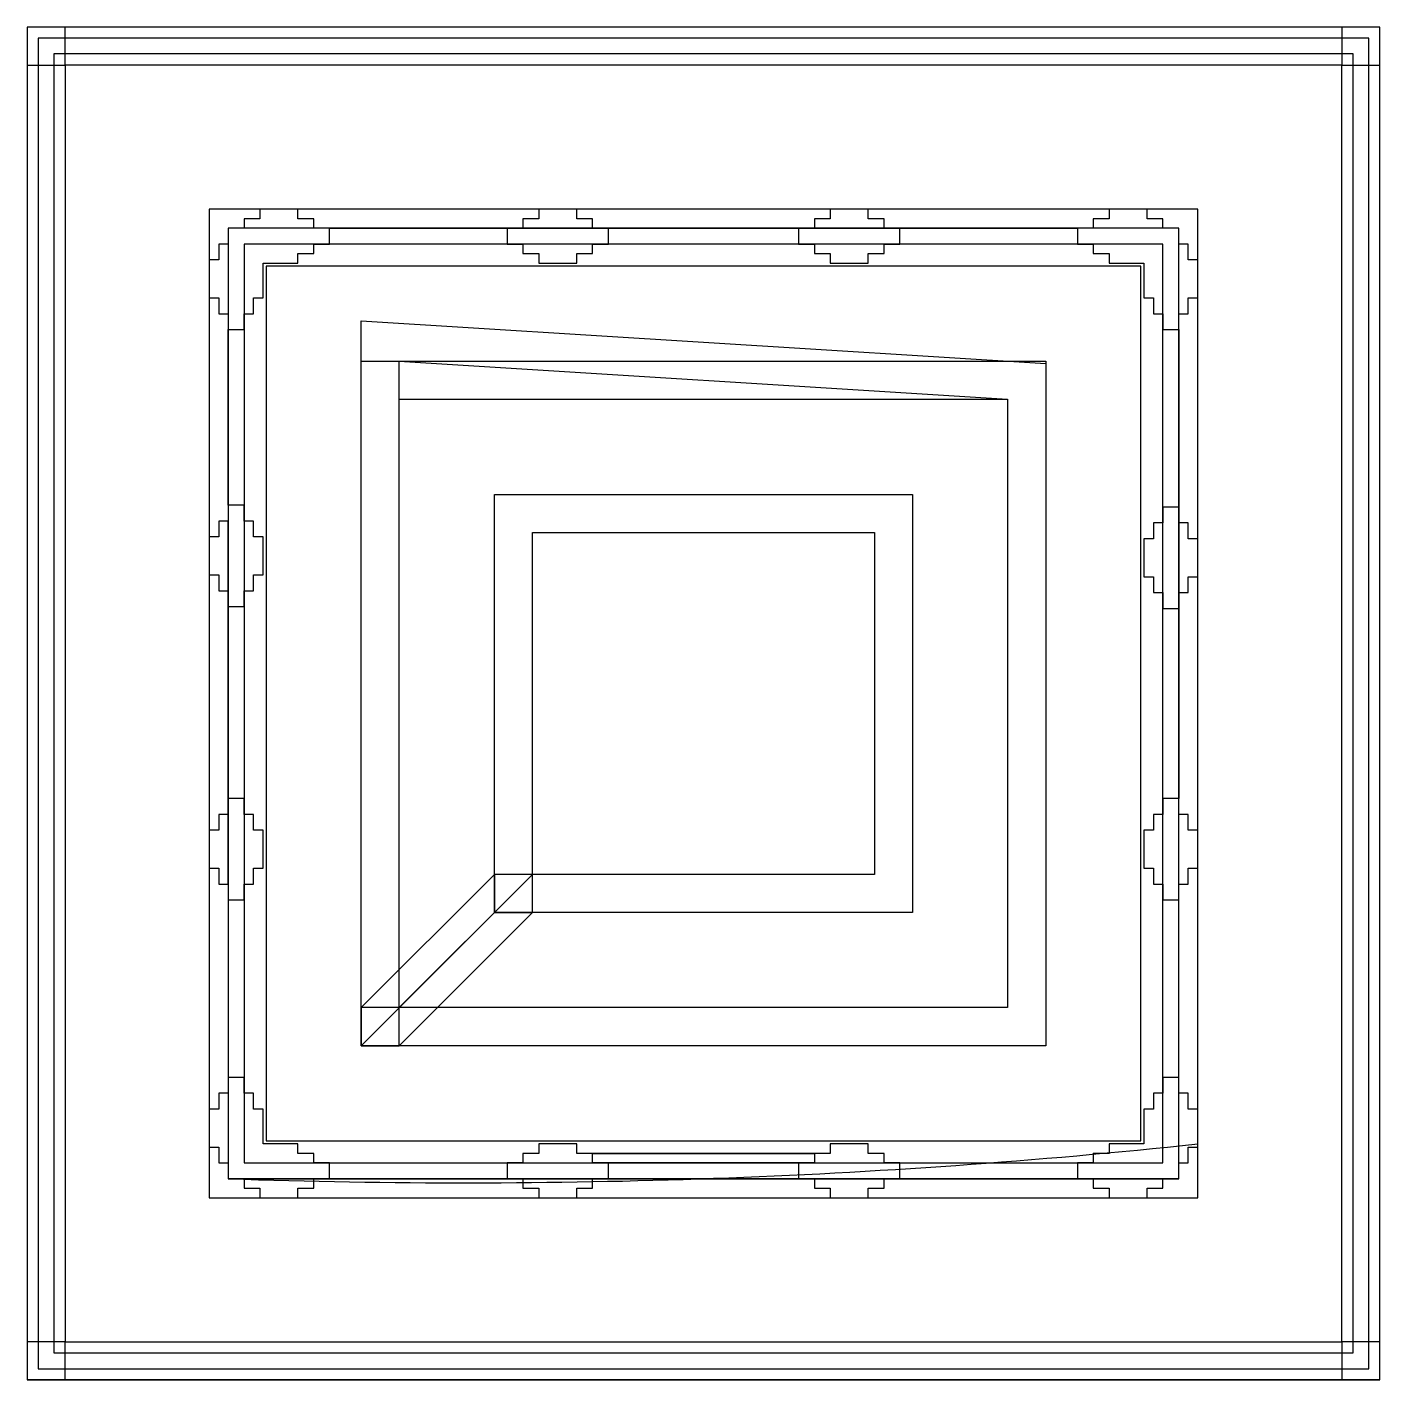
# Model space of a CAD drawing. Header units: inches. Extents: x 3121 to 9293, y 309 to 2143.
# Drawn here: x 3120.7 to 3547.7, y 309.1 to 736.1 of the extents above; entities outside this region: 1.
import ezdxf

# ---------------------------------------------------------------- set-up
doc = ezdxf.new("R2010")
doc.units = ezdxf.units.IN
doc.header["$MEASUREMENT"] = 0
for name, color, linetype in [('1ST', 40, 'Continuous'), ('Floor', 131, 'Continuous'), ('In', 7, 'Continuous'), ('inpl', 20, 'Continuous'), ('Plier', 40, 'Continuous'), ('Under Flore', 211, 'Continuous')]:
    doc.layers.add(name, color=color, linetype=linetype)

msp = doc.modelspace()

# ---------------------------------------------------------------- linework, layer by layer
at = {"layer": '1ST'}
msp.add_arc((3258.97, 2554.85, 150), 2183.55, 268.0382, 276.07933, dxfattribs=at)
at = {"layer": 'Floor', "elevation": 48}
for points in [[(3120.72, 309.08), (3547.72, 309.08), (3547.72, 736.08), (3547.72, 736.08), (3120.72, 736.08), (3120.72, 309.08)], [(3184.22, 372.58), (3216.22, 372.58), (3272.22, 372.58), (3304.22, 372.58), (3364.22, 372.58), (3396.22, 372.58), (3452.22, 372.58), (3484.22, 372.58), (3484.22, 404.58), (3484.22, 460.58), (3484.22, 492.58), (3484.22, 552.58), (3484.22, 584.58), (3484.22, 640.58), (3484.22, 672.58), (3452.22, 672.58), (3424.22, 672.58), (3396.22, 672.58), (3364.22, 672.58), (3334.22, 672.58), (3304.22, 672.58), (3272.22, 672.58), (3244.22, 672.58), (3216.22, 672.58), (3184.22, 672.58), (3184.22, 640.58), (3184.22, 612.58), (3184.22, 584.58), (3184.22, 552.58), (3184.22, 522.58), (3184.22, 492.58), (3184.22, 460.58), (3184.22, 432.58), (3184.22, 404.58), (3184.22, 372.58)]]:
    msp.add_lwpolyline(points, dxfattribs=at)
for points in [[(3132.72, 321.08), (3535.72, 321.08), (3535.72, 724.08), (3132.72, 724.08)], [(3178.22, 366.58), (3490.22, 366.58), (3490.22, 678.58), (3178.22, 678.58)], [(3184.22, 372.58), (3484.22, 372.58), (3484.22, 672.58), (3184.22, 672.58)], [(3189.22, 377.58), (3479.22, 377.58), (3479.22, 667.58), (3189.22, 667.58)]]:
    msp.add_lwpolyline(points, close=True, dxfattribs=at)
at = {"layer": 'Floor', "extrusion": (-1, 0, 0)}
for centre, radius in [((-612.87, 150, -3184.22), 27.71), ((-522.87, 150, -3184.22), 57.29), ((-522.87, 150, -3184.22), 35.29)]:
    msp.add_circle(centre, radius, dxfattribs=at)
at = {"layer": 'In'}
for p, q in [((3484.22, 672.58, 348), (3184.22, 672.58, 348)), ((3184.22, 672.58, 348), (3184.22, 372.58, 348)), ((3484.22, 372.58, 348), (3484.22, 672.58, 348)), ((3196.22, 660.58, 348), (3196.22, 384.58, 348)), ((3472.22, 660.58, 348), (3196.22, 660.58, 348)), ((3472.22, 384.58, 348), (3472.22, 660.58, 348)), ((3226.22, 414.58, 468), (3226.22, 630.58, 468)), ((3226.22, 630.58, 468), (3442.22, 630.58, 468)), ((3442.22, 630.58, 468), (3442.22, 414.58, 468)), ((3238.22, 618.58, 468), (3430.22, 618.58, 468)), ((3238.22, 426.58, 468), (3238.22, 618.58, 468)), ((3430.22, 618.58, 468), (3430.22, 426.58, 468)), ((3268.22, 588.58, 468), (3268.22, 588.58, 588)), ((3268.22, 588.58, 588), (3400.22, 588.58, 588)), ((3268.22, 456.58, 588), (3268.22, 588.58, 588)), ((3400.22, 588.58, 588), (3400.22, 456.58, 588)), ((3280.22, 468.58, 588), (3280.22, 576.58, 588)), ((3280.22, 576.58, 588), (3388.22, 576.58, 588)), ((3388.22, 576.58, 588), (3388.22, 468.58, 588)), ((3388.22, 468.58, 588), (3280.22, 468.58, 588)), ((3400.22, 456.58, 588), (3268.22, 456.58, 588)), ((3430.22, 426.58, 468), (3238.22, 426.58, 468)), ((3442.22, 414.58, 468), (3226.22, 414.58, 468)), ((3442.22, 414.58, 348), (3442.22, 414.58, 468)), ((3196.22, 384.58, 348), (3472.22, 384.58, 348)), ((3184.22, 372.58, 348), (3484.22, 372.58, 348)), ((3484.22, 372.58, 48), (3484.22, 372.58, 48)), ((3484.22, 372.58, 48), (3484.22, 372.58, 348))]:
    msp.add_line(p, q, dxfattribs=at)
at = {"layer": 'In', "elevation": 48}
for points in [[(3216.22, 667.58), (3216.22, 672.58), (3452.22, 672.58), (3452.22, 667.58), (3216.22, 667.58)], [(3479.22, 640.58), (3484.22, 640.58), (3484.22, 492.58), (3479.22, 492.58), (3479.22, 640.58), (3484.22, 640.58)], [(3484.22, 372.58), (3484.22, 372.58)]]:
    msp.add_lwpolyline(points, dxfattribs=at)
at = {"layer": 'In', "extrusion": (0, -1, 0), "elevation": -372.58}
for points in [[(3484.22, 150), (3484.22, 150), (3484.22, 198), (3184.22, 198)], [(3484.22, 48), (3484.22, 348), (3334.22, 348), (3334.22, 198), (3484.22, 198)], [(3484.22, 48), (3484.22, 348)]]:
    msp.add_lwpolyline(points, dxfattribs=at)
at = {"layer": 'inpl'}
for p, q in [((3268.22, 468.58, 468), (3226.22, 426.58, 348)), ((3238.22, 426.58, 348), (3280.22, 468.58, 468)), ((3280.22, 468.58, 468), (3268.22, 468.58, 468)), ((3226.22, 414.58, 348), (3268.22, 456.58, 468)), ((3280.22, 456.58, 468), (3238.22, 414.58, 348)), ((3268.22, 456.58, 468), (3280.22, 456.58, 468)), ((3226.22, 426.58, 348), (3226.22, 414.58, 348))]:
    msp.add_line(p, q, dxfattribs=at)
for points, elevation in [([(3226.22, 643.35), (3442.22, 629.85), (3442.22, 414.58), (3226.22, 414.58)], 348), ([(3268.22, 456.58), (3268.22, 588.58), (3400.22, 588.58), (3400.22, 456.58)], 468)]:
    msp.add_lwpolyline(points, close=True, dxfattribs=dict(at, elevation=elevation))
for points, elevation in [([(3238.22, 630.58), (3430.22, 618.58), (3430.22, 426.58), (3238.22, 426.58), (3238.22, 630.58)], 348), ([(3280.22, 468.58), (3280.22, 576.58), (3388.22, 576.58), (3388.22, 468.58), (3280.22, 468.58)], 468), ([(3268.22, 456.58), (3280.22, 456.58), (3280.22, 468.58), (3268.22, 468.58), (3268.22, 456.97)], 468), ([(3226.22, 414.58), (3238.22, 414.58), (3238.22, 426.58), (3226.22, 426.58), (3226.22, 414.58)], 348)]:
    msp.add_lwpolyline(points, dxfattribs=dict(at, elevation=elevation))
at = {"layer": 'Plier', "elevation": 48}
for points in [[(3184.22, 672.58), (3184.22, 667.58), (3181.22, 667.58), (3181.22, 662.58), (3178.22, 662.58), (3178.22, 650.58), (3181.22, 650.58), (3181.22, 645.58), (3184.22, 645.58), (3184.22, 640.58), (3189.22, 640.58), (3189.22, 645.58), (3192.22, 645.58), (3192.22, 650.58), (3195.22, 650.58), (3195.22, 661.58), (3206.22, 661.58), (3206.22, 664.58), (3211.22, 664.58), (3211.22, 667.58), (3216.22, 667.58), (3216.22, 672.58), (3211.22, 672.58), (3211.22, 675.58), (3206.22, 675.58), (3206.22, 678.58), (3194.22, 678.58), (3194.22, 675.58), (3189.22, 675.58), (3189.22, 672.58), (3184.22, 672.58)], [(3304.22, 672.58), (3299.22, 672.58), (3299.22, 675.58), (3294.22, 675.58), (3294.22, 678.58), (3282.22, 678.58), (3282.22, 675.58), (3277.22, 675.58), (3277.22, 672.58), (3272.22, 672.58), (3272.22, 667.58), (3277.22, 667.58), (3277.22, 664.58), (3282.22, 664.58), (3282.22, 661.58), (3294.22, 661.58), (3294.22, 664.58), (3299.22, 664.58), (3299.22, 667.58), (3304.22, 667.58), (3304.22, 672.58)], [(3396.22, 672.58), (3391.22, 672.58), (3391.22, 675.58), (3386.22, 675.58), (3386.22, 678.58), (3374.22, 678.58), (3374.22, 675.58), (3369.22, 675.58), (3369.22, 672.58), (3364.22, 672.58), (3364.22, 667.58), (3369.22, 667.58), (3369.22, 664.58), (3374.22, 664.58), (3374.22, 661.58), (3386.22, 661.58), (3386.22, 664.58), (3391.22, 664.58), (3391.22, 667.58), (3396.22, 667.58), (3396.22, 672.58)], [(3484.22, 672.58), (3479.22, 672.58), (3479.22, 675.58), (3474.22, 675.58), (3474.22, 678.58), (3462.22, 678.58), (3462.22, 675.58), (3457.22, 675.58), (3457.22, 672.58), (3452.22, 672.58), (3452.22, 667.58), (3457.22, 667.58), (3457.22, 664.58), (3462.22, 664.58), (3462.22, 661.58), (3473.22, 661.58), (3473.22, 650.58), (3476.22, 650.58), (3476.22, 645.58), (3479.22, 645.58), (3479.22, 640.58), (3484.22, 640.58), (3484.22, 645.58), (3487.22, 645.58), (3487.22, 650.58), (3490.22, 650.58), (3490.22, 662.58), (3487.22, 662.58), (3487.22, 667.58), (3484.22, 667.58), (3484.22, 672.58)], [(3184.22, 585.16), (3184.22, 580.16), (3181.22, 580.16), (3181.22, 575.16), (3178.22, 575.16), (3178.22, 563.16), (3181.22, 563.16), (3181.22, 558.16), (3184.22, 558.16), (3184.22, 553.16), (3189.22, 553.16), (3189.22, 558.16), (3192.22, 558.16), (3192.22, 563.16), (3195.22, 563.16), (3195.22, 575.16), (3192.22, 575.16), (3192.22, 580.16), (3189.22, 580.16), (3189.22, 585.16), (3184.22, 585.16)], [(3484.22, 552.58), (3484.22, 557.58), (3487.22, 557.58), (3487.22, 562.58), (3490.22, 562.58), (3490.22, 574.58), (3487.22, 574.58), (3487.22, 579.58), (3484.22, 579.58), (3484.22, 584.58), (3479.22, 584.58), (3479.22, 579.58), (3476.22, 579.58), (3476.22, 574.58), (3473.22, 574.58), (3473.22, 562.58), (3476.22, 562.58), (3476.22, 557.58), (3479.22, 557.58), (3479.22, 552.58), (3484.22, 552.58)], [(3184.22, 492.58), (3184.22, 487.58), (3181.22, 487.58), (3181.22, 482.58), (3178.22, 482.58), (3178.22, 470.58), (3181.22, 470.58), (3181.22, 465.58), (3184.22, 465.58), (3184.22, 460.58), (3189.22, 460.58), (3189.22, 465.58), (3192.22, 465.58), (3192.22, 470.58), (3195.22, 470.58), (3195.22, 482.58), (3192.22, 482.58), (3192.22, 487.58), (3189.22, 487.58), (3189.22, 492.58), (3184.22, 492.58)], [(3484.22, 460.58), (3484.22, 465.58), (3487.22, 465.58), (3487.22, 470.58), (3490.22, 470.58), (3490.22, 482.58), (3487.22, 482.58), (3487.22, 487.58), (3484.22, 487.58), (3484.22, 492.58), (3479.22, 492.58), (3479.22, 487.58), (3476.22, 487.58), (3476.22, 482.58), (3473.22, 482.58), (3473.22, 470.58), (3476.22, 470.58), (3476.22, 465.58), (3479.22, 465.58), (3479.22, 460.58), (3484.22, 460.58)], [(3184.22, 372.58), (3189.22, 372.58), (3189.22, 369.58), (3194.22, 369.58), (3194.22, 366.58), (3206.22, 366.58), (3206.22, 369.58), (3211.22, 369.58), (3211.22, 372.58), (3216.22, 372.58), (3216.22, 377.58), (3211.22, 377.58), (3211.22, 380.58), (3206.22, 380.58), (3206.22, 383.58), (3195.22, 383.58), (3195.22, 394.58), (3192.22, 394.58), (3192.22, 399.58), (3189.22, 399.58), (3189.22, 404.58), (3184.22, 404.58), (3184.22, 399.58), (3181.22, 399.58), (3181.22, 394.58), (3178.22, 394.58), (3178.22, 382.58), (3181.22, 382.58), (3181.22, 377.58), (3184.22, 377.58), (3184.22, 372.58)], [(3484.22, 372.58), (3484.22, 377.58), (3487.22, 377.58), (3487.22, 382.58), (3490.22, 382.58), (3490.22, 394.58), (3487.22, 394.58), (3487.22, 399.58), (3484.22, 399.58), (3484.22, 404.58), (3479.22, 404.58), (3479.22, 399.58), (3476.22, 399.58), (3476.22, 394.58), (3473.22, 394.58), (3473.22, 383.58), (3462.22, 383.58), (3462.22, 380.58), (3457.22, 380.58), (3457.22, 377.58), (3452.22, 377.58), (3452.22, 372.58), (3457.22, 372.58), (3457.22, 369.58), (3462.22, 369.58), (3462.22, 366.58), (3474.22, 366.58), (3474.22, 369.58), (3479.22, 369.58), (3479.22, 372.58), (3484.22, 372.58)], [(3272.22, 372.58), (3277.22, 372.58), (3277.22, 369.58), (3282.22, 369.58), (3282.22, 366.58), (3294.22, 366.58), (3294.22, 369.58), (3299.22, 369.58), (3299.22, 372.58), (3304.22, 372.58), (3304.22, 377.58), (3299.22, 377.58), (3299.22, 380.58), (3294.22, 380.58), (3294.22, 383.58), (3282.22, 383.58), (3282.22, 380.58), (3277.22, 380.58), (3277.22, 377.58), (3272.22, 377.58), (3272.22, 372.58)], [(3364.22, 372.58), (3369.22, 372.58), (3369.22, 369.58), (3374.22, 369.58), (3374.22, 366.58), (3386.22, 366.58), (3386.22, 369.58), (3391.22, 369.58), (3391.22, 372.58), (3396.22, 372.58), (3396.22, 377.58), (3391.22, 377.58), (3391.22, 380.58), (3386.22, 380.58), (3386.22, 383.58), (3374.22, 383.58), (3374.22, 380.58), (3369.22, 380.58), (3369.22, 377.58), (3364.22, 377.58), (3364.22, 372.58)]]:
    msp.add_lwpolyline(points, dxfattribs=at)
at = {"layer": 'Plier', "extrusion": (0, -1, 0), "elevation": -309.08}
msp.add_lwpolyline([(3547.72, 48), (3120.72, 48), (3120.72, 47), (3547.72, 47)], close=True, dxfattribs=at)
at = {"layer": 'Plier', "extrusion": (0, 1, 0)}
for centre, radius in [((-3334.22, 150, 380.58), 35), ((-3334.22, 150, 377.58), 30)]:
    msp.add_circle(centre, radius, dxfattribs=at)
at = {"layer": 'Under Flore'}
for points in [[(9284.58, 2134.92), (9293.08, 2134.92), (9293.08, 2143.42), (9281.08, 2143.42), (9281.08, 2131.42), (9293.08, 2131.42), (9293.08, 2134.92)], [(3124.22, 732.58), (3124.22, 724.08), (3132.72, 724.08), (3132.72, 736.08), (3120.72, 736.08), (3120.72, 724.08), (3124.22, 724.08)], [(3544.22, 732.58), (3535.72, 732.58), (3535.72, 724.08), (3547.72, 724.08), (3547.72, 736.08), (3535.72, 736.08), (3535.72, 732.58)], [(3124.22, 312.58), (3132.72, 312.58), (3132.72, 321.08), (3120.72, 321.08), (3120.72, 309.08), (3132.72, 309.08), (3132.72, 312.58)], [(3544.22, 312.58), (3544.22, 321.08), (3535.72, 321.08), (3535.72, 309.08), (3547.72, 309.08), (3547.72, 321.08), (3544.22, 321.08)]]:
    msp.add_lwpolyline(points, dxfattribs=at)
for points in [[(3124.22, 312.58), (3544.22, 312.58), (3544.22, 732.58), (3124.22, 732.58)], [(3129.22, 317.58), (3539.22, 317.58), (3539.22, 727.58), (3129.22, 727.58)]]:
    msp.add_lwpolyline(points, close=True, dxfattribs=at)

doc.saveas('drawing.dxf')
